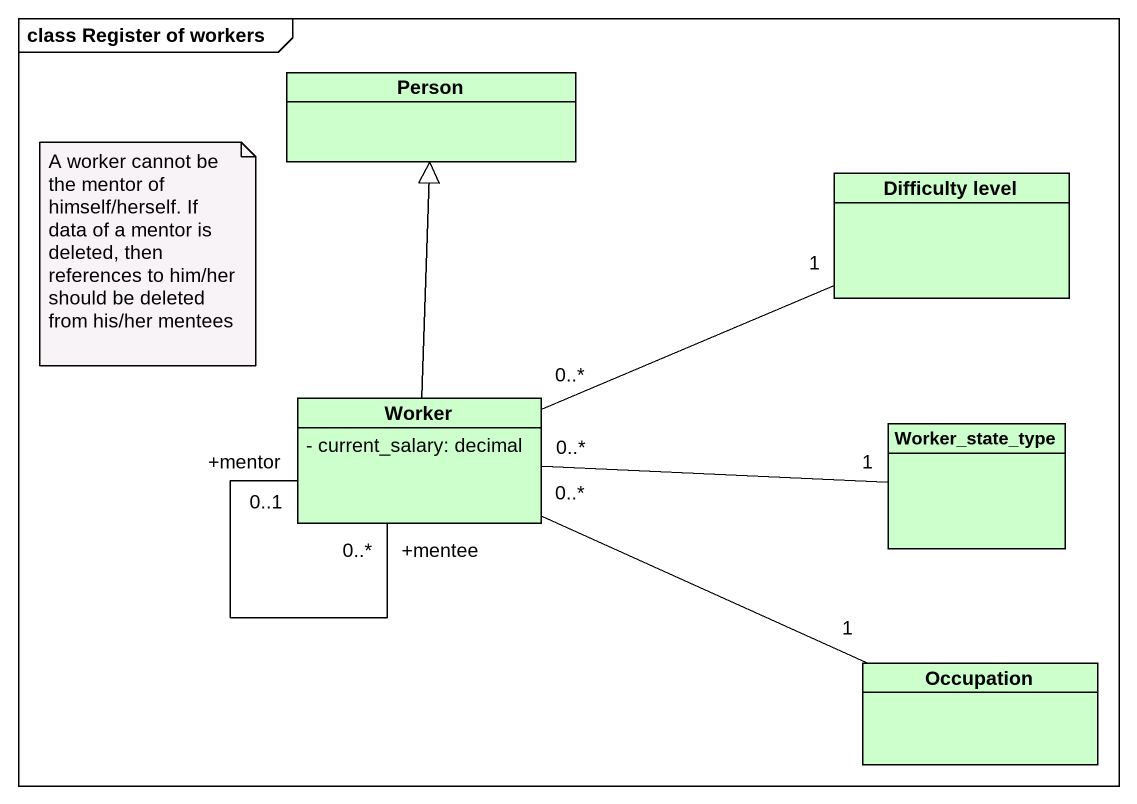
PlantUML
@startuml
mainframe class Register of workers
hide circle
hide empty members
skinparam classAttributeIconSize 0
class "Person" as Person_ #CCFFCC
class "Difficulty level" as Difficulty_level #CCFFCC
class Worker #CCFFCC {
  - current_salary: decimal
}
class Worker_state_type #CCFFCC
class Occupation #CCFFCC
Difficulty_level "1" -left- "0..*" Worker
Worker -up-|> Person_
Worker "+mentor\n0..1" -- "+mentee\n0..*" Worker
Worker "0..*" -right- "1" Occupation
Worker_state_type "1" -left- "0..*" Worker
note as N1
  A worker cannot be the mentor of himself/herself. If data of a mentor is deleted, then references to him/her should be deleted from his/her mentees
end note
@enduml
